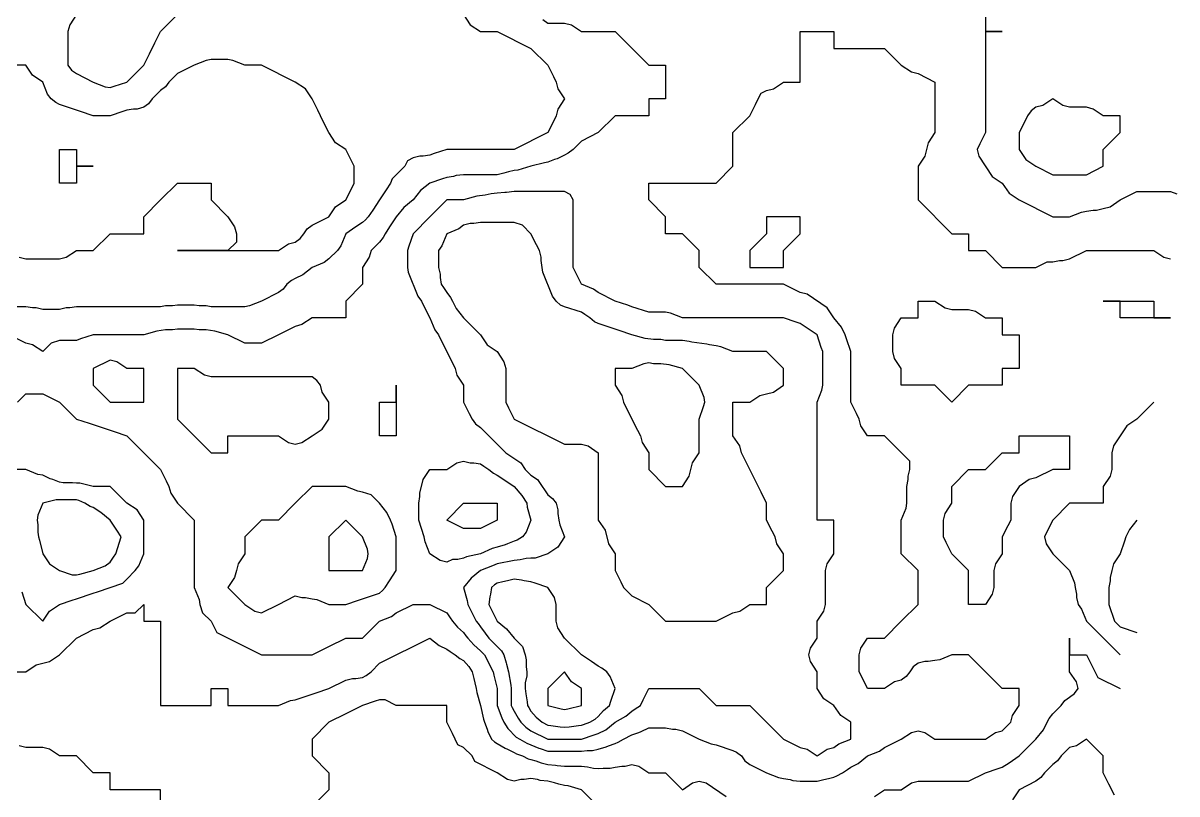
# Model space of a CAD drawing. Header units: inches. Extents: x 794995 to 811195, y 2485918 to 2508058.
# Drawn here: x 805700 to 807756, y 2495241 to 2496613 of the extents above; entities that cross this region are included whole.
import ezdxf

# ---------------------------------------------------------------- set-up
doc = ezdxf.new("R2010")
doc.units = ezdxf.units.IN
doc.header["$MEASUREMENT"] = 0
doc.layers.add('contour', color=7, linetype='Continuous')

msp = doc.modelspace()

# ---------------------------------------------------------------- linework, layer by layer
at = {"layer": 'contour'}
for points in [[(806485.2, 2496628.4), (806497.2, 2496610.4), (806515.2, 2496598.4), (806545.2, 2496598.4), (806605.2, 2496568.4), (806635.2, 2496538.4), (806645.2, 2496518.4), (806650.2, 2496508.4), (806653.2, 2496496.4), (806665.2, 2496478.4), (806653.2, 2496460.4), (806650.2, 2496448.4), (806645.2, 2496438.4), (806635.2, 2496418.4), (806575.2, 2496388.4), (806455.2, 2496388.4), (806432.7, 2496380.9), (806425.2, 2496378.4), (806413.2, 2496376.4), (806407.2, 2496376.4), (806395.2, 2496373.4), (806385.2, 2496368.4), (806380.2, 2496358.4), (806365.2, 2496343.4), (806357.7, 2496335.9), (806355.2, 2496328.4), (806347.2, 2496316.4), (806335.2, 2496298.4), (806323.2, 2496280.4), (806315.2, 2496268.4), (806310.6, 2496262.9), (806305.2, 2496258.4), (806293.2, 2496250.4), (806275.2, 2496238.4), (806266.6, 2496216.9), (806260.2, 2496208.4), (806245.2, 2496193.4), (806236.6, 2496186.9), (806215.2, 2496178.4), (806198.5, 2496165), (806185.2, 2496158.4), (806178.5, 2496155), (806170.2, 2496148.4), (806163.7, 2496139.8), (806155.2, 2496133.4), (806125.2, 2496118.4), (806103.7, 2496109.8), (806095.2, 2496108.4), (806035.2, 2496108.4), (806026.6, 2496109.8), (806013.7, 2496109.8), (806005.2, 2496110.9), (805975.2, 2496110.9), (805966.6, 2496109.8), (805953.7, 2496109.8), (805945.2, 2496108.4), (805795.2, 2496108.4), (805783.2, 2496106.4), (805777.2, 2496106.4), (805765.2, 2496103.4), (805735.2, 2496103.4), (805723.2, 2496106.4), (805717.2, 2496106.4), (805705.2, 2496108.4), (805645.2, 2496108.4)], [(806626.6, 2496619.8), (806635.2, 2496613.4), (806665.2, 2496613.4), (806677.2, 2496610.4), (806695.2, 2496598.4), (806755.2, 2496598.4), (806815.2, 2496538.4), (806845.2, 2496538.4), (806845.2, 2496478.4), (806815.2, 2496478.4), (806815.2, 2496448.4), (806755.2, 2496448.4), (806725.2, 2496418.4), (806695.2, 2496403.4), (806680.2, 2496388.4), (806671.8, 2496381.7), (806665.2, 2496378.4), (806651.8, 2496371.7), (806647.2, 2496370.4), (806635.2, 2496365.9), (806629.2, 2496364.4), (806605.2, 2496358.4), (806581.8, 2496351.7), (806575.2, 2496350.9), (806565.2, 2496348.4), (806557.2, 2496346.4), (806545.2, 2496343.4), (806485.2, 2496343.4), (806471.8, 2496341.7), (806467.2, 2496340.4), (806455.2, 2496338.4), (806447.7, 2496335.9), (806425.2, 2496328.4), (806408.5, 2496315), (806395.2, 2496298.4), (806378.5, 2496285), (806365.2, 2496268.4), (806353.2, 2496250.4), (806345.2, 2496238.4), (806341.8, 2496231.7), (806335.2, 2496223.4), (806320.2, 2496208.4), (806317.2, 2496196.4), (806305.2, 2496178.4), (806305.2, 2496148.4), (806275.2, 2496118.4), (806275.2, 2496088.4), (806215.2, 2496088.4), (806197.2, 2496076.4), (806185.2, 2496073.4), (806155.2, 2496058.4), (806125.2, 2496043.4), (806095.2, 2496043.4), (806065.2, 2496058.4), (806041.8, 2496065), (806026.6, 2496066.9), (806013.7, 2496066.9), (806005.2, 2496068.4), (805975.2, 2496068.4), (805966.6, 2496066.9), (805953.7, 2496066.9), (805938.5, 2496065), (805915.2, 2496058.4), (805825.2, 2496058.4), (805802.7, 2496050.9), (805795.2, 2496048.4), (805765.2, 2496048.4), (805750.2, 2496043.4), (805735.2, 2496028.4), (805717.2, 2496040.4), (805705.2, 2496043.4), (805675.2, 2496058.4)], [(805795.2, 2496628.4), (805783.2, 2496610.4), (805780.2, 2496598.4), (805780.2, 2496538.4), (805786.6, 2496529.8), (805795.2, 2496523.4), (805825.2, 2496508.4), (805846.6, 2496499.8), (805855.2, 2496498.4), (805862.7, 2496500.9), (805885.2, 2496508.4), (805915.2, 2496538.4), (805925.2, 2496558.4), (805935.2, 2496578.4), (805945.2, 2496598.4), (805975.2, 2496628.4)], [(807415.2, 2496628.4), (807415.2, 2496598.4), (807445.2, 2496598.4), (807415.2, 2496598.4), (807415.2, 2496568.4), (807415.2, 2496418.4), (807405.2, 2496398.4), (807400.2, 2496388.4), (807403.2, 2496376.4), (807427.2, 2496340.4), (807445.2, 2496328.4), (807457.2, 2496310.4), (807475.2, 2496298.4), (807535.2, 2496268.4), (807565.2, 2496268.4), (807586.6, 2496276.9), (807595.2, 2496278.4), (807607.2, 2496280.4), (807613.2, 2496280.4), (807625.2, 2496283.4), (807637.2, 2496286.4), (807655.2, 2496298.4), (807685.2, 2496313.4), (807745.2, 2496313.4), (807756.4, 2496309.6)], [(805690.2, 2495938.4), (805705.2, 2495953.4), (805735.2, 2495953.4), (805765.2, 2495938.4), (805795.2, 2495908.4), (805817.7, 2495900.9), (805825.2, 2495898.4), (805855.2, 2495888.4), (805862.7, 2495885.9), (805885.2, 2495878.4), (805945.2, 2495818.4), (805955.2, 2495798.4), (805960.2, 2495788.4), (805963.2, 2495776.4), (805975.2, 2495758.4), (806005.2, 2495728.4), (806005.2, 2495608.4), (806013.7, 2495586.9), (806015.2, 2495578.4), (806020.2, 2495563.4), (806035.2, 2495548.4), (806045.2, 2495528.4), (806125.2, 2495488.4), (806215.2, 2495488.4), (806245.2, 2495503.4), (806275.2, 2495518.4), (806305.2, 2495518.4), (806335.2, 2495548.4), (806356.6, 2495556.9), (806365.2, 2495563.4), (806395.2, 2495578.4), (806425.2, 2495578.4), (806455.2, 2495563.4), (806461.2, 2495554.4), (806465.2, 2495548.4), (806474.2, 2495537.5), (806485.2, 2495528.4), (806489.4, 2495522.6), (806492.7, 2495518.4), (806503.2, 2495506.4), (806515.2, 2495495.9), (806522.7, 2495488.4), (806537.7, 2495458.4), (806539.2, 2495452.4), (806545.2, 2495428.4), (806545.2, 2495398.4), (806553.2, 2495376.4), (806557.2, 2495368.4), (806563.9, 2495357.1), (806578.9, 2495342.1), (806585.2, 2495338.4), (806598.1, 2495331.3), (806605.2, 2495328.4), (806619.3, 2495322.5), (806621.8, 2495321.7), (806635.2, 2495316.9), (806695.2, 2495316.9), (806705.2, 2495318.4), (806715.2, 2495318.4), (806725.2, 2495320.4), (806739, 2495324.5), (806743.2, 2495326.4), (806755.2, 2495330.9), (806760.6, 2495332.9), (806770.2, 2495338.4), (806785.2, 2495345.9), (806797.2, 2495350.4), (806801.8, 2495351.7), (806815.2, 2495358.4), (806845.2, 2495358.4), (806857.2, 2495356.4), (806863.2, 2495356.4), (806875.2, 2495353.4), (806905.2, 2495338.4), (806926.6, 2495329.8), (806935.2, 2495328.4), (806965.2, 2495318.4), (806971.8, 2495315), (806980.2, 2495308.4), (806986.6, 2495299.8), (806995.2, 2495293.4), (807025.2, 2495278.4), (807046.6, 2495269.8), (807055.2, 2495268.4), (807067.2, 2495266.4), (807071.8, 2495265), (807085.2, 2495263.4), (807115.2, 2495263.4), (807127.2, 2495266.4), (807135.2, 2495268.4), (807145.2, 2495270.9), (807150.6, 2495272.9), (807160.2, 2495278.4), (807169.2, 2495284.4), (807175.2, 2495288.4), (807188.5, 2495295), (807205.2, 2495308.4), (807226.6, 2495316.9), (807235.2, 2495323.4), (807265.2, 2495338.4), (807283.2, 2495350.4), (807295.2, 2495353.4), (807307.2, 2495350.4), (807325.2, 2495338.4), (807415.2, 2495338.4), (807433.2, 2495350.4), (807445.2, 2495353.4), (807460.2, 2495368.4), (807463.2, 2495380.4), (807475.2, 2495398.4), (807475.2, 2495428.4), (807445.2, 2495428.4), (807385.2, 2495488.4), (807355.2, 2495488.4), (807333.7, 2495479.8), (807325.2, 2495478.4), (807313.2, 2495476.4), (807307.2, 2495476.4), (807295.2, 2495473.4), (807286.6, 2495466.9), (807280.2, 2495458.4), (807273.7, 2495449.8), (807265.2, 2495443.4), (807253.2, 2495440.4), (807235.2, 2495428.4), (807205.2, 2495428.4), (807195.2, 2495448.4), (807190.2, 2495458.4), (807190.2, 2495488.4), (807193.2, 2495500.4), (807205.2, 2495518.4), (807235.2, 2495518.4), (807265.2, 2495548.4), (807295.2, 2495578.4), (807295.2, 2495638.4), (807265.2, 2495668.4), (807265.2, 2495728.4), (807273.7, 2495749.8), (807275.2, 2495758.4), (807275.2, 2495788.4), (807277.2, 2495800.4), (807277.2, 2495806.4), (807280.2, 2495818.4), (807280.2, 2495833.4), (807235.2, 2495878.4), (807205.2, 2495878.4), (807193.2, 2495896.4), (807190.2, 2495908.4), (807185.2, 2495918.4), (807175.2, 2495938.4), (807175.2, 2496028.4), (807167.7, 2496050.9), (807165.2, 2496058.4), (807158.5, 2496071.7), (807145.2, 2496088.4), (807133.2, 2496106.4), (807097.2, 2496130.4), (807085.2, 2496133.4), (807055.2, 2496148.4), (806935.2, 2496148.4), (806905.2, 2496178.4), (806905.2, 2496208.4), (806875.2, 2496238.4), (806845.2, 2496238.4), (806845.2, 2496268.4), (806815.2, 2496298.4), (806815.2, 2496328.4), (806935.2, 2496328.4), (806965.2, 2496358.4), (806965.2, 2496418.4), (806995.2, 2496448.4), (807005.2, 2496468.4), (807010.2, 2496478.4), (807015.2, 2496488.4), (807025.2, 2496493.4), (807037.2, 2496496.4), (807055.2, 2496508.4), (807085.2, 2496508.4), (807085.2, 2496598.4), (807145.2, 2496598.4), (807145.2, 2496568.4), (807235.2, 2496568.4), (807265.2, 2496538.4), (807283.2, 2496526.4), (807295.2, 2496523.4), (807325.2, 2496508.4), (807325.2, 2496418.4), (807313.2, 2496400.4), (807310.2, 2496388.4), (807307.2, 2496376.4), (807295.2, 2496358.4), (807295.2, 2496298.4), (807355.2, 2496238.4), (807385.2, 2496238.4), (807385.2, 2496208.4), (807415.2, 2496208.4), (807445.2, 2496178.4), (807505.2, 2496178.4), (807525.2, 2496188.4), (807535.2, 2496188.4), (807547.2, 2496190.4), (807553.2, 2496190.4), (807565.2, 2496193.4), (807595.2, 2496208.4), (807715.2, 2496208.4), (807733.2, 2496196.4), (807745.2, 2496193.4)], [(805693.2, 2496196.4), (805705.2, 2496193.4), (805765.2, 2496193.4), (805777.2, 2496196.4), (805795.2, 2496208.4), (805825.2, 2496208.4), (805855.2, 2496238.4), (805915.2, 2496238.4), (805915.2, 2496268.4), (805945.2, 2496298.4), (805975.2, 2496328.4), (806035.2, 2496328.4), (806035.2, 2496298.4), (806065.2, 2496268.4), (806077.2, 2496250.4), (806080.2, 2496238.4), (806080.2, 2496223.4), (806065.2, 2496208.4), (805975.2, 2496208.4), (806155.2, 2496208.4), (806173.2, 2496220.4), (806185.2, 2496223.4), (806193.7, 2496229.8), (806200.2, 2496238.4), (806206.6, 2496246.9), (806215.2, 2496253.4), (806245.2, 2496268.4), (806257.2, 2496286.4), (806275.2, 2496298.4), (806285.2, 2496318.4), (806290.2, 2496328.4), (806290.2, 2496358.4), (806285.2, 2496368.4), (806275.2, 2496388.4), (806257.2, 2496400.4), (806245.2, 2496418.4), (806235.2, 2496438.4), (806225.2, 2496458.4), (806215.2, 2496478.4), (806203.2, 2496496.4), (806185.2, 2496508.4), (806125.2, 2496538.4), (806095.2, 2496538.4), (806073.7, 2496546.9), (806065.2, 2496548.4), (806035.2, 2496548.4), (806026.6, 2496546.9), (806005.2, 2496538.4), (805975.2, 2496523.4), (805960.2, 2496508.4), (805953.7, 2496499.8), (805945.2, 2496493.4), (805930.2, 2496478.4), (805923.7, 2496469.8), (805915.2, 2496463.4), (805903.2, 2496460.4), (805897.2, 2496460.4), (805885.2, 2496458.4), (805877.7, 2496455.9), (805855.2, 2496448.4), (805825.2, 2496448.4), (805802.7, 2496455.9), (805795.2, 2496458.4), (805765.2, 2496468.4), (805758.5, 2496471.7), (805750.2, 2496478.4), (805743.7, 2496486.9), (805735.2, 2496508.4), (805717.2, 2496520.4), (805705.2, 2496538.4), (805645.2, 2496538.4)], [(807715.2, 2495938.4), (807685.2, 2495908.4), (807667.2, 2495896.4), (807655.2, 2495878.4), (807643.2, 2495860.4), (807640.2, 2495848.4), (807640.2, 2495818.4), (807637.2, 2495806.4), (807625.2, 2495788.4), (807625.2, 2495758.4), (807565.2, 2495758.4), (807535.2, 2495728.4), (807525.2, 2495708.4), (807520.2, 2495698.4), (807523.2, 2495686.4), (807535.2, 2495668.4), (807565.2, 2495638.4), (807573.7, 2495616.9), (807575.2, 2495608.4), (807577.2, 2495596.4), (807577.2, 2495590.4), (807580.2, 2495578.4), (807586.6, 2495569.8), (807595.2, 2495548.4), (807655.2, 2495488.4)], [(805697.7, 2495600.9), (805705.2, 2495578.4), (805735.2, 2495548.4), (805747.2, 2495566.4), (805765.2, 2495578.4), (805787.7, 2495585.9), (805795.2, 2495588.4), (805825.2, 2495598.4), (805832.7, 2495600.9), (805855.2, 2495608.4), (805877.7, 2495615.9), (805885.2, 2495623.4), (805900.2, 2495638.4), (805906.6, 2495646.9), (805915.2, 2495668.4), (805915.2, 2495728.4), (805903.2, 2495746.4), (805885.2, 2495758.4), (805855.2, 2495788.4), (805825.2, 2495788.4), (805801.2, 2495794.4), (805795.2, 2495794.4), (805788.5, 2495795), (805771.8, 2495795), (805765.2, 2495795.9), (805753.2, 2495800.4), (805748.5, 2495801.7), (805735.2, 2495808.4), (805726.6, 2495809.8), (805705.2, 2495818.4), (805645.2, 2495818.4)], [(807685.2, 2495728.4), (807671.8, 2495711.7), (807665.2, 2495698.4), (807662.7, 2495690.9), (807655.2, 2495668.4), (807643.2, 2495650.4), (807640.2, 2495638.4), (807637.2, 2495626.4), (807637.2, 2495620.4), (807635.2, 2495608.4), (807635.2, 2495578.4), (807645.2, 2495548.4), (807650.2, 2495543.4), (807655.2, 2495538.4), (807685.2, 2495528.4)], [(805675.2, 2495458.4), (805705.2, 2495458.4), (805723.2, 2495470.4), (805735.2, 2495473.4), (805747.2, 2495476.4), (805765.2, 2495488.4), (805795.2, 2495518.4), (805825.2, 2495533.4), (805837.2, 2495536.4), (805855.2, 2495548.4), (805885.2, 2495563.4), (805900.2, 2495563.4), (805915.2, 2495578.4), (805915.2, 2495548.4), (805945.2, 2495548.4), (805945.2, 2495398.4), (806005.2, 2495398.4), (806035.2, 2495398.4), (806035.2, 2495428.4), (806065.2, 2495428.4), (806065.2, 2495398.4), (806155.2, 2495398.4), (806176.6, 2495406.9), (806185.2, 2495408.4), (806215.2, 2495418.4), (806222.7, 2495420.9), (806245.2, 2495428.4), (806275.2, 2495443.4), (806287.2, 2495446.4), (806293.2, 2495446.4), (806305.2, 2495448.4), (806311.8, 2495451.7), (806320.2, 2495458.4), (806335.2, 2495473.4), (806365.2, 2495488.4), (806395.2, 2495503.4), (806425.2, 2495518.4), (806441.8, 2495505), (806455.2, 2495498.4), (806461.2, 2495494.4), (806470.2, 2495488.4), (806478.5, 2495481.7), (806485.2, 2495478.4), (806494.4, 2495467.6), (806500.2, 2495458.4), (806503.2, 2495446.4), (806505.2, 2495438.4), (806507.7, 2495428.4), (806508.5, 2495421.7), (806515.2, 2495398.4), (806520.6, 2495373.8), (806522.7, 2495368.4), (806527.2, 2495356.4), (806528.5, 2495351.7), (806535.2, 2495338.4), (806540.2, 2495333.4), (806545.2, 2495330.9), (806559, 2495322.2), (806563.2, 2495320.4), (806575.2, 2495314.4), (806579.2, 2495312.4), (806590.2, 2495308.4), (806600.2, 2495303.4), (806605.2, 2495302.4), (806613.7, 2495299.8), (806623.2, 2495296.4), (806635.2, 2495293.4), (806649, 2495292.2), (806651.8, 2495291.7), (806665.2, 2495290.4), (806695.2, 2495290.4), (806706.1, 2495289.3), (806716.6, 2495286.9), (806725.2, 2495285.9), (806733.7, 2495286.9), (806746.6, 2495286.9), (806755.2, 2495288.4), (806767.2, 2495290.4), (806773.2, 2495290.4), (806785.2, 2495293.4), (806797.2, 2495290.4), (806815.2, 2495278.4), (806845.2, 2495278.4), (806875.2, 2495248.4), (806893.2, 2495260.4), (806905.2, 2495263.4), (806917.2, 2495260.4), (806953.2, 2495236.4)], [(807217.2, 2495236.4), (807235.2, 2495248.4), (807265.2, 2495248.4), (807283.2, 2495260.4), (807295.2, 2495263.4), (807385.2, 2495263.4), (807415.2, 2495278.4), (807437.7, 2495285.9), (807445.2, 2495288.4), (807457.2, 2495296.4), (807475.2, 2495308.4), (807505.2, 2495338.4), (807518.5, 2495355), (807525.2, 2495368.4), (807528.5, 2495375), (807535.2, 2495383.4), (807550.2, 2495398.4), (807556.6, 2495406.9), (807565.2, 2495413.4), (807573.7, 2495419.8), (807580.2, 2495428.4), (807577.2, 2495440.4), (807565.2, 2495458.4), (807565.2, 2495518.4), (807565.2, 2495488.4), (807595.2, 2495488.4), (807605.2, 2495468.4), (807615.2, 2495448.4), (807655.2, 2495428.4)], [(806725.2, 2495218.4), (806695.2, 2495248.4), (806671.8, 2495255), (806665.2, 2495255.9), (806655.2, 2495258.4), (806647.2, 2495260.4), (806635.2, 2495263.4), (806621.8, 2495265), (806617.2, 2495266.4), (806605.2, 2495268.4), (806593.2, 2495266.4), (806587.2, 2495266.4), (806575.2, 2495263.4), (806563.2, 2495266.4), (806545.2, 2495278.4), (806505.2, 2495298.4), (806500.2, 2495308.4), (806485.2, 2495323.4), (806475.2, 2495328.4), (806465.2, 2495348.4), (806455.2, 2495368.4), (806455.2, 2495398.4), (806365.2, 2495398.4), (806345.2, 2495408.4), (806335.2, 2495408.4), (806327.7, 2495405.9), (806305.2, 2495398.4), (806275.2, 2495383.4), (806245.2, 2495368.4), (806215.2, 2495338.4), (806215.2, 2495308.4), (806245.2, 2495278.4), (806245.2, 2495248.4), (806215.2, 2495218.4)], [(805945.2, 2495128.4), (805945.2, 2495248.4), (805855.2, 2495248.4), (805855.2, 2495278.4), (805825.2, 2495278.4), (805795.2, 2495308.4), (805765.2, 2495308.4), (805747.2, 2495320.4), (805735.2, 2495323.4), (805705.2, 2495323.4), (805693.2, 2495326.4)], [(807645.2, 2495238.4), (807635.2, 2495258.4), (807625.2, 2495278.4), (807625.2, 2495308.4), (807595.2, 2495338.4), (807577.2, 2495326.4), (807565.2, 2495323.4), (807550.2, 2495308.4), (807543.7, 2495299.8), (807535.2, 2495293.4), (807520.2, 2495278.4), (807513.7, 2495269.8), (807505.2, 2495263.4), (807475.2, 2495248.4), (807463.2, 2495230.4)]]:
    msp.add_lwpolyline(points, dxfattribs=at)
for points in [[(807595.2, 2496343.4), (807625.2, 2496358.4), (807625.2, 2496388.4), (807655.2, 2496418.4), (807655.2, 2496448.4), (807625.2, 2496448.4), (807607.2, 2496460.4), (807595.2, 2496463.4), (807565.2, 2496463.4), (807553.2, 2496466.4), (807535.2, 2496478.4), (807517.2, 2496466.4), (807505.2, 2496463.4), (807496.6, 2496456.9), (807490.2, 2496448.4), (807485.2, 2496438.4), (807475.2, 2496418.4), (807475.2, 2496388.4), (807487.2, 2496370.4), (807505.2, 2496358.4), (807535.2, 2496343.4)], [(805795.2, 2496328.4), (805765.2, 2496328.4), (805765.2, 2496388.4), (805795.2, 2496388.4), (805795.2, 2496358.4), (805825.2, 2496358.4), (805795.2, 2496358.4)], [(807145.2, 2495323.4), (807153.7, 2495329.8), (807175.2, 2495338.4), (807175.2, 2495368.4), (807157.2, 2495380.4), (807145.2, 2495398.4), (807127.2, 2495410.4), (807115.2, 2495428.4), (807115.2, 2495458.4), (807103.2, 2495476.4), (807100.2, 2495488.4), (807103.2, 2495500.4), (807115.2, 2495518.4), (807115.2, 2495548.4), (807127.2, 2495566.4), (807130.2, 2495578.4), (807130.2, 2495638.4), (807133.2, 2495650.4), (807145.2, 2495668.4), (807145.2, 2495728.4), (807115.2, 2495728.4), (807115.2, 2495938.4), (807123.7, 2495959.8), (807125.2, 2495968.4), (807125.2, 2496028.4), (807122.7, 2496035.9), (807115.2, 2496058.4), (807097.2, 2496070.4), (807085.2, 2496078.4), (807077.7, 2496080.9), (807055.2, 2496088.4), (806875.2, 2496088.4), (806853.7, 2496096.9), (806845.2, 2496098.4), (806815.2, 2496098.4), (806785.2, 2496108.4), (806777.7, 2496110.9), (806755.2, 2496118.4), (806725.2, 2496133.4), (806716.6, 2496139.8), (806695.2, 2496148.4), (806685.2, 2496168.4), (806680.2, 2496178.4), (806680.2, 2496298.4), (806675.2, 2496308.4), (806665.2, 2496313.4), (806575.2, 2496313.4), (806561.8, 2496311.7), (806558.5, 2496311.7), (806545.2, 2496310.4), (806534.2, 2496309.3), (806523.7, 2496306.9), (806508.5, 2496305), (806485.2, 2496298.4), (806455.2, 2496298.4), (806425.2, 2496268.4), (806395.2, 2496238.4), (806387.7, 2496215.9), (806385.2, 2496208.4), (806385.2, 2496178.4), (806386.6, 2496169.8), (806403.7, 2496126.9), (806410.2, 2496118.4), (806415.2, 2496108.4), (806425.2, 2496088.4), (806433.7, 2496066.9), (806440.2, 2496058.4), (806445.2, 2496048.4), (806465.2, 2496008.4), (806470.2, 2495998.4), (806473.2, 2495986.4), (806485.2, 2495968.4), (806485.2, 2495938.4), (806495.2, 2495918.4), (806500.2, 2495908.4), (806506.6, 2495899.8), (806515.2, 2495893.4), (806560.2, 2495848.4), (806569.2, 2495842.4), (806587.2, 2495830.4), (806595.2, 2495818.4), (806600.2, 2495813.4), (806605.2, 2495808.4), (806617.2, 2495800.4), (806625.2, 2495788.4), (806629.2, 2495782.4), (806635.2, 2495773.4), (806643.7, 2495766.9), (806650.2, 2495758.4), (806653.2, 2495746.4), (806653.2, 2495740.4), (806655.2, 2495728.4), (806656.6, 2495719.8), (806665.2, 2495698.4), (806653.2, 2495680.4), (806635.2, 2495668.4), (806612.7, 2495660.9), (806605.2, 2495660.9), (806596.6, 2495659.8), (806586.1, 2495657.5), (806575.2, 2495656.4), (806545.2, 2495650.4), (806536.6, 2495646.9), (806515.2, 2495638.4), (806498.5, 2495625), (806485.2, 2495608.4), (806491.8, 2495585), (806492.7, 2495578.4), (806507.7, 2495548.4), (806510.9, 2495544.1), (806515.2, 2495538.4), (806523.7, 2495526.9), (806530.2, 2495518.4), (806552.7, 2495495.9), (806557.2, 2495488.4), (806561.3, 2495474.5), (806561.8, 2495471.7), (806565.2, 2495458.4), (806569.2, 2495434.4), (806570.2, 2495428.4), (806570.2, 2495398.4), (806571.6, 2495394.8), (806575.2, 2495388.4), (806582.7, 2495375.9), (806587.2, 2495368.4), (806596.2, 2495359.4), (806605.2, 2495353.4), (806635.2, 2495338.4), (806695.2, 2495338.4), (806717.7, 2495345.9), (806725.2, 2495348.4), (806738.5, 2495355), (806755.2, 2495368.4), (806774.2, 2495379.3), (806785.2, 2495388.4), (806791.2, 2495392.4), (806800.2, 2495398.4), (806805.2, 2495408.4), (806815.2, 2495428.4), (806905.2, 2495428.4), (806935.2, 2495398.4), (806995.2, 2495398.4), (807055.2, 2495338.4), (807085.2, 2495323.4), (807097.2, 2495320.4), (807115.2, 2495308.4), (807133.2, 2495320.4)], [(807025.2, 2496178.4), (807055.2, 2496178.4), (807055.2, 2496208.4), (807085.2, 2496238.4), (807085.2, 2496268.4), (807025.2, 2496268.4), (807025.2, 2496238.4), (806995.2, 2496208.4), (806995.2, 2496178.4)], [(806965.2, 2495563.4), (806977.2, 2495566.4), (806995.2, 2495578.4), (807025.2, 2495578.4), (807025.2, 2495608.4), (807055.2, 2495638.4), (807055.2, 2495668.4), (807043.2, 2495686.4), (807040.2, 2495698.4), (807035.2, 2495708.4), (807025.2, 2495728.4), (807025.2, 2495758.4), (807015.2, 2495778.4), (807005.2, 2495798.4), (806985.2, 2495838.4), (806980.2, 2495848.4), (806977.2, 2495860.4), (806965.2, 2495878.4), (806965.2, 2495938.4), (806995.2, 2495938.4), (807013.2, 2495950.4), (807025.2, 2495953.4), (807037.2, 2495956.4), (807055.2, 2495968.4), (807055.2, 2495998.4), (807025.2, 2496028.4), (806965.2, 2496028.4), (806943.7, 2496036.9), (806935.2, 2496038.4), (806923.2, 2496040.4), (806918.5, 2496041.7), (806891.8, 2496045), (806887.2, 2496046.4), (806875.2, 2496048.4), (806845.2, 2496048.4), (806836.6, 2496049.8), (806823.7, 2496049.8), (806808.5, 2496051.7), (806785.2, 2496058.4), (806762.7, 2496065.9), (806755.2, 2496068.4), (806725.2, 2496078.4), (806718.5, 2496081.7), (806710.2, 2496088.4), (806701.2, 2496094.4), (806695.2, 2496098.4), (806665.2, 2496108.4), (806657.7, 2496110.9), (806650.2, 2496118.4), (806643.7, 2496126.9), (806626.6, 2496169.8), (806625.2, 2496178.4), (806623.2, 2496190.4), (806623.2, 2496196.4), (806620.2, 2496208.4), (806615.2, 2496218.4), (806605.2, 2496238.4), (806590.2, 2496253.4), (806575.2, 2496258.4), (806515.2, 2496258.4), (806503.2, 2496256.4), (806497.2, 2496256.4), (806485.2, 2496253.4), (806476.6, 2496246.9), (806455.2, 2496238.4), (806446.6, 2496216.9), (806440.2, 2496208.4), (806440.2, 2496178.4), (806443.2, 2496166.4), (806443.2, 2496160.4), (806445.2, 2496148.4), (806449.2, 2496142.4), (806455.2, 2496133.4), (806461.8, 2496125), (806465.2, 2496118.4), (806471.8, 2496105), (806485.2, 2496088.4), (806515.2, 2496058.4), (806527.2, 2496040.4), (806545.2, 2496028.4), (806557.2, 2496010.4), (806560.2, 2495998.4), (806560.2, 2495938.4), (806565.2, 2495928.4), (806575.2, 2495908.4), (806665.2, 2495863.4), (806695.2, 2495863.4), (806707.2, 2495860.4), (806725.2, 2495848.4), (806725.2, 2495728.4), (806737.2, 2495710.4), (806743.2, 2495686.4), (806755.2, 2495668.4), (806755.2, 2495638.4), (806765.2, 2495618.4), (806770.2, 2495608.4), (806785.2, 2495593.4), (806815.2, 2495578.4), (806845.2, 2495548.4), (806935.2, 2495548.4)], [(807355.2, 2495938.4), (807325.2, 2495968.4), (807265.2, 2495968.4), (807265.2, 2495998.4), (807253.2, 2496016.4), (807250.2, 2496028.4), (807250.2, 2496058.4), (807253.2, 2496070.4), (807265.2, 2496088.4), (807295.2, 2496088.4), (807295.2, 2496118.4), (807325.2, 2496118.4), (807343.2, 2496106.4), (807355.2, 2496103.4), (807385.2, 2496103.4), (807397.2, 2496100.4), (807415.2, 2496088.4), (807445.2, 2496088.4), (807445.2, 2496058.4), (807475.2, 2496058.4), (807475.2, 2495998.4), (807445.2, 2495998.4), (807445.2, 2495968.4), (807385.2, 2495968.4)], [(807745.2, 2496088.4), (807655.2, 2496088.4), (807655.2, 2496118.4), (807625.2, 2496118.4), (807715.2, 2496118.4), (807715.2, 2496088.4)], [(805885.2, 2495938.4), (805915.2, 2495938.4), (805915.2, 2495998.4), (805885.2, 2495998.4), (805867.2, 2496010.4), (805855.2, 2496013.4), (805825.2, 2495998.4), (805825.2, 2495968.4), (805855.2, 2495938.4)], [(806875.2, 2495788.4), (806887.2, 2495806.4), (806893.2, 2495830.4), (806905.2, 2495848.4), (806905.2, 2495908.4), (806912.7, 2495930.9), (806915.2, 2495938.4), (806913.7, 2495946.9), (806905.2, 2495968.4), (806875.2, 2495998.4), (806851.8, 2496005), (806836.6, 2496006.9), (806823.7, 2496006.9), (806815.2, 2496008.4), (806806.6, 2496006.9), (806785.2, 2495998.4), (806755.2, 2495998.4), (806755.2, 2495968.4), (806767.2, 2495950.4), (806770.2, 2495938.4), (806775.2, 2495928.4), (806795.2, 2495888.4), (806800.2, 2495878.4), (806803.2, 2495866.4), (806815.2, 2495848.4), (806815.2, 2495818.4), (806845.2, 2495788.4)], [(806185.2, 2495863.4), (806197.2, 2495866.4), (806215.2, 2495878.4), (806233.2, 2495890.4), (806245.2, 2495908.4), (806245.2, 2495938.4), (806233.2, 2495956.4), (806230.2, 2495968.4), (806223.7, 2495976.9), (806215.2, 2495983.4), (806035.2, 2495983.4), (806023.2, 2495986.4), (806005.2, 2495998.4), (805975.2, 2495998.4), (805975.2, 2495968.4), (805975.2, 2495908.4), (806035.2, 2495848.4), (806065.2, 2495848.4), (806065.2, 2495878.4), (806155.2, 2495878.4), (806173.2, 2495866.4)], [(806365.2, 2495878.4), (806335.2, 2495878.4), (806335.2, 2495938.4), (806365.2, 2495938.4), (806365.2, 2495968.4)], [(807415.2, 2495578.4), (807385.2, 2495578.4), (807385.2, 2495638.4), (807355.2, 2495668.4), (807345.2, 2495688.4), (807340.2, 2495698.4), (807340.2, 2495728.4), (807343.2, 2495740.4), (807355.2, 2495758.4), (807355.2, 2495788.4), (807385.2, 2495818.4), (807415.2, 2495818.4), (807445.2, 2495848.4), (807475.2, 2495848.4), (807475.2, 2495878.4), (807565.2, 2495878.4), (807565.2, 2495818.4), (807535.2, 2495818.4), (807505.2, 2495803.4), (807493.2, 2495800.4), (807475.2, 2495788.4), (807463.2, 2495770.4), (807460.2, 2495758.4), (807460.2, 2495728.4), (807455.2, 2495718.4), (807445.2, 2495698.4), (807445.2, 2495668.4), (807433.2, 2495650.4), (807430.2, 2495638.4), (807430.2, 2495608.4), (807427.2, 2495596.4)], [(806515.2, 2495668.4), (806490.6, 2495662.9), (806485.2, 2495660.9), (806475.2, 2495658.4), (806465.2, 2495658.4), (806455.2, 2495653.4), (806443.2, 2495656.4), (806425.2, 2495668.4), (806416.6, 2495689.8), (806415.2, 2495698.4), (806405.2, 2495728.4), (806405.2, 2495758.4), (806407.2, 2495770.4), (806407.2, 2495776.4), (806413.2, 2495800.4), (806425.2, 2495818.4), (806455.2, 2495818.4), (806473.2, 2495830.4), (806485.2, 2495833.4), (806497.2, 2495830.4), (806503.2, 2495830.4), (806515.2, 2495828.4), (806521.2, 2495824.4), (806530.2, 2495818.4), (806538.5, 2495811.7), (806545.2, 2495808.4), (806557.2, 2495800.4), (806575.2, 2495788.4), (806589, 2495772.2), (806597.7, 2495758.4), (806598.5, 2495751.7), (806605.2, 2495728.4), (806596.6, 2495706.9), (806590.2, 2495698.4), (806580.6, 2495692.9), (806575.2, 2495690.9), (806563.2, 2495686.4), (806559, 2495684.5), (806545.2, 2495680.4), (806535.9, 2495677.6)], [(806125.2, 2495563.4), (806155.2, 2495578.4), (806185.2, 2495593.4), (806197.2, 2495590.4), (806203.2, 2495590.4), (806215.2, 2495588.4), (806223.7, 2495586.9), (806245.2, 2495578.4), (806275.2, 2495578.4), (806297.7, 2495585.9), (806305.2, 2495588.4), (806335.2, 2495598.4), (806340.6, 2495602.9), (806345.2, 2495608.4), (806353.2, 2495620.4), (806365.2, 2495638.4), (806365.2, 2495698.4), (806357.7, 2495720.9), (806355.2, 2495728.4), (806348.5, 2495741.7), (806335.2, 2495758.4), (806320.2, 2495773.4), (806305.2, 2495778.4), (806296.6, 2495779.8), (806275.2, 2495788.4), (806215.2, 2495788.4), (806185.2, 2495758.4), (806155.2, 2495728.4), (806125.2, 2495728.4), (806095.2, 2495698.4), (806095.2, 2495668.4), (806083.2, 2495650.4), (806080.2, 2495638.4), (806077.2, 2495626.4), (806065.2, 2495608.4), (806095.2, 2495578.4), (806113.2, 2495566.4)], [(805795.2, 2495630.9), (805801.2, 2495632.4), (805825.2, 2495638.4), (805846.6, 2495646.9), (805855.2, 2495653.4), (805861.2, 2495662.4), (805865.2, 2495668.4), (805875.2, 2495698.4), (805867.2, 2495710.4), (805855.2, 2495728.4), (805839, 2495742.2), (805825.2, 2495750.9), (805819.7, 2495752.9), (805810.2, 2495758.4), (805799.8, 2495763), (805795.2, 2495764.4), (805759.2, 2495764.4), (805735.2, 2495758.4), (805726.6, 2495736.9), (805725.2, 2495728.4), (805726.6, 2495719.8), (805726.6, 2495706.9), (805727.7, 2495698.4), (805729.2, 2495692.4), (805735.2, 2495668.4), (805747.2, 2495650.4), (805765.2, 2495638.4), (805787.7, 2495630.9)], [(806545.2, 2495728.4), (806515.2, 2495713.4), (806485.2, 2495713.4), (806455.2, 2495728.4), (806485.2, 2495758.4), (806545.2, 2495758.4)], [(806305.2, 2495638.4), (806313.7, 2495659.8), (806315.2, 2495668.4), (806313.7, 2495676.9), (806305.2, 2495698.4), (806275.2, 2495728.4), (806245.2, 2495698.4), (806245.2, 2495638.4)], [(806695.2, 2495363.4), (806698.9, 2495364.6), (806710.2, 2495368.4), (806719.7, 2495373.8), (806725.2, 2495378.4), (806734.4, 2495389.1), (806745.2, 2495398.4), (806747.7, 2495405.9), (806755.2, 2495428.4), (806746.6, 2495449.8), (806740.2, 2495458.4), (806731.8, 2495465), (806725.2, 2495468.4), (806713.2, 2495476.4), (806695.2, 2495488.4), (806665.2, 2495518.4), (806653.2, 2495536.4), (806650.2, 2495548.4), (806650.2, 2495578.4), (806647.2, 2495590.4), (806635.2, 2495608.4), (806612.7, 2495615.9), (806605.2, 2495618.4), (806593.2, 2495620.4), (806588.5, 2495621.7), (806575.2, 2495623.4), (806563.2, 2495620.4), (806555.2, 2495618.4), (806545.2, 2495615.9), (806540.5, 2495613), (806535.2, 2495608.4), (806533.2, 2495596.4), (806531.8, 2495591.7), (806530.2, 2495578.4), (806535.2, 2495568.4), (806545.2, 2495548.4), (806561.8, 2495535), (806575.2, 2495518.4), (806590.2, 2495503.4), (806595.2, 2495488.4), (806596.6, 2495479.8), (806596.6, 2495466.9), (806597.7, 2495458.4), (806597.7, 2495450.9), (806595.2, 2495438.4), (806595.2, 2495428.4), (806595.9, 2495419.1), (806598.5, 2495405), (806599.2, 2495398.4), (806601.4, 2495394.6), (806605.2, 2495388.4), (806614.4, 2495377.6), (806625.2, 2495368.4), (806635.2, 2495363.4), (806640.6, 2495362.9), (806657.2, 2495360.4), (806665.2, 2495359.8), (806673.2, 2495360.4), (806689.7, 2495362.9)], [(806665.2, 2495390.9), (806671.2, 2495392.4), (806695.2, 2495398.4), (806695.2, 2495428.4), (806677.2, 2495440.4), (806665.2, 2495458.4), (806635.2, 2495428.4), (806635.2, 2495398.4), (806659.2, 2495392.4)]]:
    msp.add_lwpolyline(points, close=True, dxfattribs=at)

doc.saveas('drawing.dxf')
